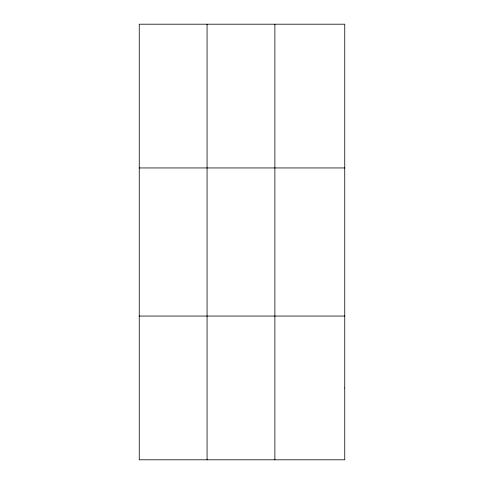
<?xml version="1.0" encoding="UTF-8"?>
<svg xmlns="http://www.w3.org/2000/svg" width="484" height="484" viewBox="0 0 484 484"><rect width="100%" height="100%" fill="white"/><g stroke="black" fill="none" stroke-linecap="round" stroke-linejoin="round"><path stroke-width="0.73" d="M207.067 24.2L207.067 459.8M274.882 24.2L274.882 459.8M139.253 167.948L344.747 167.948M139.253 316.052L344.747 316.052M344.747 387.926L344.747 459.8L139.253 459.8L139.253 24.2L344.747 24.2L344.747 387.926"/></g></svg>
